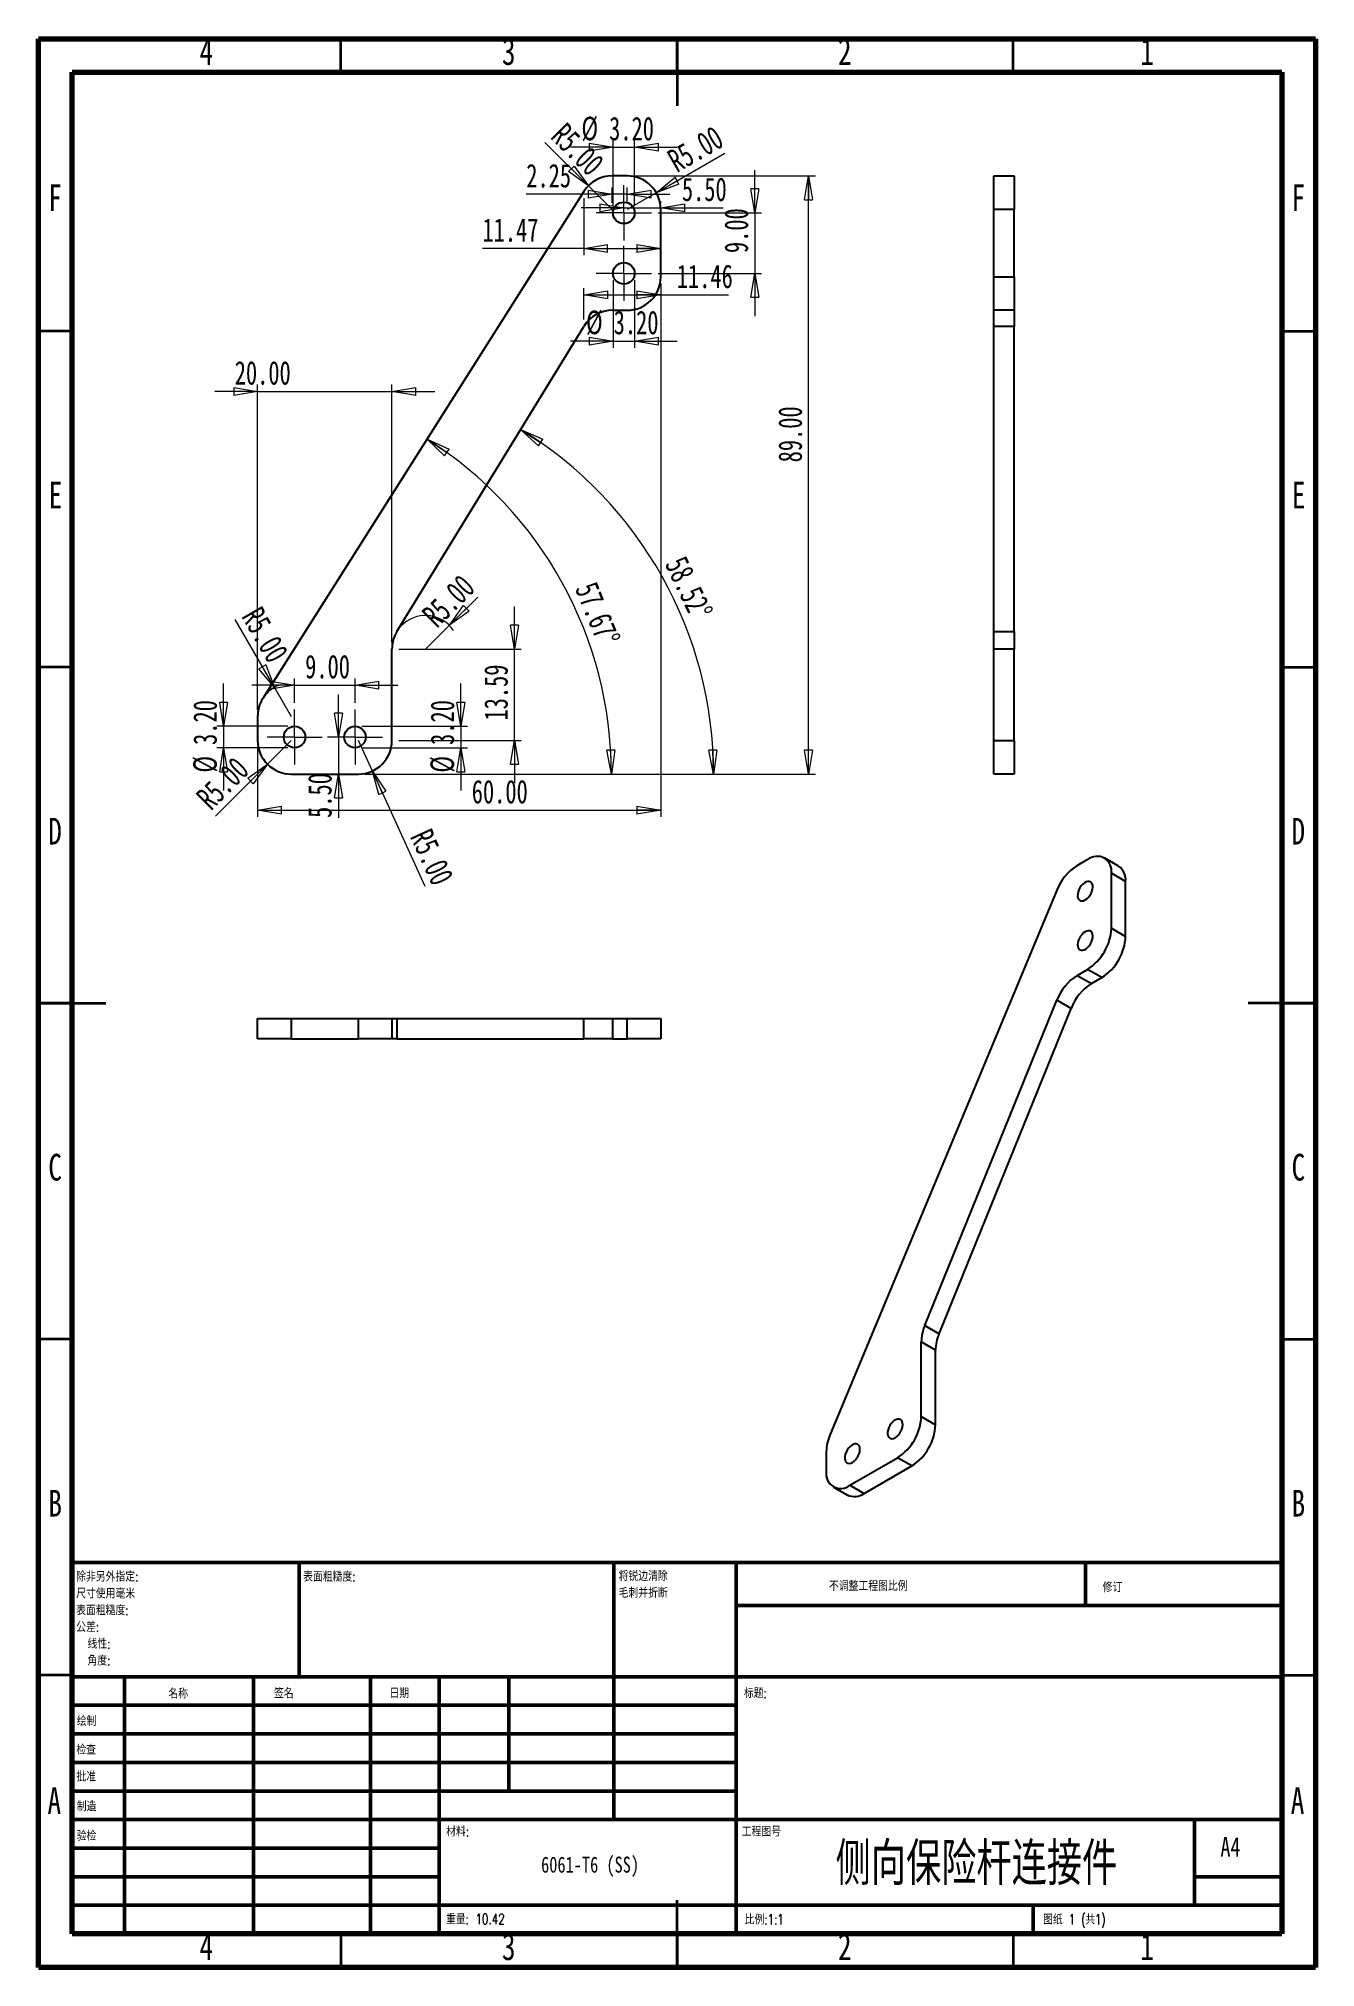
# Model space of a CAD drawing. Header units: millimetres. Extents: x 15 to 205, y 5 to 292.
import ezdxf

# ---------------------------------------------------------------- set-up
doc = ezdxf.new("R2010")
doc.units = ezdxf.units.MM
doc.styles.add('SLDTEXTSTYLE0', font='TXT', dxfattribs={"width": 0.75, "bigfont": 'bigfont'})
doc.styles.add('SLDTEXTSTYLE1', font='TXT', dxfattribs={"width": 0.694444, "bigfont": 'bigfont'})
doc.styles.add('SLDTEXTSTYLE2', font='TXT', dxfattribs={"width": 0.75})
doc.styles.add('SLDTEXTSTYLE3', font='TXT', dxfattribs={"width": 0.7})
doc.dimstyles.new('SLDDIMSTYLE0', dxfattribs={"dimtxt": 3.5, "dimasz": 3.556, "dimexe": 0, "dimexo": 0.0625, "dimgap": 0.875, "dimtad": 1, "dimrnd": 1e-09, "dimzin": 4, "dimdsep": 46, "dimtxsty": 'SLDTEXTSTYLE3', "dimblk1": 'CLOSED', "dimblk2": 'CLOSED', "dimsah": 1, "dimcen": 0.09, "dimadec": 0, "dimazin": 1, "dimtfac": 1, "dimtofl": 0, "dimtmove": 0, "dimatfit": 3, "dimldrblk": 'CLOSED', "dimfxl": 1, "dimfrac": 2, "dimtolj": 1, "dimtzin": 12, "dimarcsym": 0})
doc.dimstyles.new('SLDDIMSTYLE1', dxfattribs={"dimtxt": 3.5, "dimasz": 3.556, "dimexe": 0, "dimexo": 0.0625, "dimgap": 0.875, "dimtad": 1, "dimrnd": 1e-09, "dimzin": 4, "dimdsep": 46, "dimtxsty": 'SLDTEXTSTYLE3', "dimblk1": 'CLOSED', "dimblk2": 'CLOSED', "dimsah": 1, "dimcen": 0, "dimadec": 0, "dimazin": 1, "dimtfac": 1, "dimtofl": 0, "dimtmove": 0, "dimatfit": 3, "dimldrblk": 'CLOSED', "dimfxl": 1, "dimfrac": 2, "dimtolj": 1, "dimtzin": 12, "dimarcsym": 0})
doc.dimstyles.new('SLDDIMSTYLE2', dxfattribs={"dimtxt": 3.5, "dimasz": 3.556, "dimexe": 0, "dimexo": 0.0625, "dimgap": 0.875, "dimtad": 1, "dimrnd": 1e-09, "dimzin": 4, "dimdsep": 46, "dimtxsty": 'SLDTEXTSTYLE3', "dimblk1": 'CLOSED', "dimblk2": 'CLOSED', "dimsah": 1, "dimcen": 0.09, "dimadec": 0, "dimazin": 1, "dimtfac": 1, "dimtmove": 0, "dimatfit": 0, "dimldrblk": 'CLOSED', "dimfxl": 1, "dimfrac": 2, "dimtolj": 1, "dimtzin": 12, "dimarcsym": 0})
doc.dimstyles.new('SLDDIMSTYLE3', dxfattribs={"dimtxt": 3.5, "dimasz": 3.556, "dimexe": 0, "dimexo": 0.0625, "dimgap": 0.875, "dimtad": 1, "dimrnd": 1e-09, "dimzin": 12, "dimdsep": 46, "dimtxsty": 'SLDTEXTSTYLE3', "dimblk1": 'CLOSED', "dimblk2": 'CLOSED', "dimsah": 1, "dimcen": 0.09, "dimadec": 0, "dimazin": 3, "dimtfac": 1, "dimtmove": 0, "dimatfit": 0, "dimldrblk": 'CLOSED', "dimfxl": 1, "dimfrac": 2, "dimtolj": 1, "dimtzin": 12, "dimarcsym": 0})
doc.dimstyles.new('SLDDIMSTYLE4', dxfattribs={"dimtxt": 3.5, "dimasz": 3.556, "dimexe": 0, "dimexo": 0.0625, "dimgap": 0.875, "dimtad": 1, "dimdec": 4, "dimzin": 12, "dimdsep": 46, "dimtxsty": 'SLDTEXTSTYLE3', "dimblk1": 'CLOSED', "dimblk2": 'CLOSED', "dimsah": 1, "dimcen": 0.09, "dimazin": 3, "dimtfac": 1, "dimtofl": 0, "dimtmove": 0, "dimatfit": 3, "dimldrblk": 'CLOSED', "dimfxl": 1, "dimfrac": 2, "dimtolj": 1, "dimtzin": 12, "dimarcsym": 0})
doc.dimstyles.new('SLDDIMSTYLE5', dxfattribs={"dimtxt": 3.5, "dimasz": 3.556, "dimexe": 0, "dimexo": 0.0625, "dimgap": 0.875, "dimtad": 1, "dimrnd": 1e-09, "dimzin": 12, "dimdsep": 46, "dimtxsty": 'SLDTEXTSTYLE3', "dimblk1": 'CLOSED', "dimblk2": 'CLOSED', "dimsah": 1, "dimcen": 0.09, "dimadec": 0, "dimazin": 3, "dimtfac": 1, "dimtofl": 0, "dimtmove": 0, "dimatfit": 3, "dimldrblk": 'CLOSED', "dimfxl": 1, "dimfrac": 2, "dimtolj": 1, "dimtzin": 12, "dimarcsym": 0})

# ---------------------------------------------------------------- blocks, each defined once
blk = doc.blocks.new('SW_NOTE_0')
at = {"color": 0, "linetype": 'Continuous', "lineweight": 0, "char_height": 1.5, "attachment_point": 1, "style": 'SLDTEXTSTYLE0'}
for s, insert in [('除非另外指定:', (0, 1.93)), ('尺寸使用毫米', (0, -0.57)), ('表面粗糙度:', (0, -3.07)), ('公差:', (0, -5.57)), ('线性:', (1.69, -8.07)), ('角度:', (1.69, -10.57))]:
    blk.add_mtext(s, dxfattribs=dict(at, insert=insert))
blk = doc.blocks.new('SW_NOTE_0_1')
at = {"color": 0, "linetype": 'Continuous', "lineweight": 0, "char_height": 1.5, "attachment_point": 1, "style": 'SLDTEXTSTYLE0'}
for s, insert in [('将锐边清除', (0, 1.93)), ('毛刺并折断', (0, -0.57))]:
    blk.add_mtext(s, dxfattribs=dict(at, insert=insert))
blk = doc.blocks.new('_Closed')
at = {"color": 0, "linetype": 'ByBlock', "lineweight": -2}
for p, q in [((-1, 0.166667), (0, 0)), ((-1, 0.166667), (-1, -0.166667)), ((0, 0), (-1, -0.166667)), ((0, 0), (-1, 0))]:
    blk.add_line(p, q, dxfattribs=at)
blk = doc.blocks.new('_D')
at = {"color": 7, "linetype": 'Continuous', "lineweight": 0}
for p, q in [((107.59, 255.58), (107.59, 176.2)), ((47.59, 186.58), (47.59, 176.2)), ((47.59, 177.2), (107.59, 177.2))]:
    blk.add_line(p, q, dxfattribs=at)
at = {"color": 7, "linetype": 'Continuous', "lineweight": 18, "xscale": 3.556, "yscale": 3.556, "rotation": 180}
blk.add_blockref('_Closed', (47.59, 177.2, -1.5), dxfattribs=at)
at = {"color": 7, "linetype": 'Continuous', "lineweight": 18, "xscale": 3.556, "yscale": 3.556}
blk.add_blockref('_Closed', (107.59, 177.2, -1.5), dxfattribs=at)
at = {"color": 7, "linetype": 'Continuous', "lineweight": 18, "insert": (79.46, 181.71), "char_height": 3.5, "attachment_point": 1, "style": 'SLDTEXTSTYLE3'}
blk.add_mtext('60.00', dxfattribs=at)
blk = doc.blocks.new('_D_1')
at = {"color": 7, "linetype": 'Continuous', "lineweight": 0}
for p, q in [((103.59, 271.58), (130.59, 271.58)), ((129.59, 182.58), (129.59, 271.58)), ((63.59, 182.58), (130.59, 182.58))]:
    blk.add_line(p, q, dxfattribs=at)
at = {"color": 7, "linetype": 'Continuous', "lineweight": 18, "xscale": 3.556, "yscale": 3.556}
for p, rotation in [((129.59, 271.58, -1.5), 90), ((129.59, 182.58, -1.5), 270)]:
    blk.add_blockref('_Closed', p, dxfattribs=dict(at, rotation=rotation))
at = {"color": 7, "linetype": 'Continuous', "lineweight": 18, "insert": (125.08, 228.96), "char_height": 3.5, "attachment_point": 1, "rotation": 90, "style": 'SLDTEXTSTYLE3'}
blk.add_mtext('89.00', dxfattribs=at)
blk = doc.blocks.new('_D_2')
at = {"color": 7, "linetype": 'Continuous', "lineweight": 0}
for q in [(52.59, 187.58), (41.33, 176.32)]:
    blk.add_line((49.05, 184.05), q, dxfattribs=at)
at = {"color": 7, "linetype": 'Continuous', "lineweight": 18, "xscale": 3.556, "yscale": 3.556, "rotation": 45}
blk.add_blockref('_Closed', (49.05, 184.05, -1.5), dxfattribs=at)
at = {"color": 7, "linetype": 'Continuous', "lineweight": 18, "insert": (38.17, 179.49), "char_height": 3.5, "attachment_point": 1, "rotation": 45, "style": 'SLDTEXTSTYLE3'}
blk.add_mtext('R5.00', dxfattribs=at)
blk = doc.blocks.new('_D_3')
at = {"color": 7, "linetype": 'Continuous', "lineweight": 0}
for q in [(62.59, 187.58), (72.5, 165.9)]:
    blk.add_line((64.67, 183.03), q, dxfattribs=at)
at = {"color": 7, "linetype": 'Continuous', "lineweight": 18, "xscale": 3.556, "yscale": 3.556, "rotation": 114.5677974188}
blk.add_blockref('_Closed', (64.67, 183.03, -1.5), dxfattribs=at)
at = {"color": 7, "linetype": 'Continuous', "lineweight": 18, "insert": (73.41, 174.74), "char_height": 3.5, "attachment_point": 1, "rotation": 294.5678, "style": 'SLDTEXTSTYLE3'}
blk.add_mtext('R5.00', dxfattribs=at)
blk = doc.blocks.new('_D_4')
at = {"color": 7, "linetype": 'Continuous', "lineweight": 0}
for p, q in [((77.84, 189.68), (77.84, 196.03)), ((63.09, 189.68), (78.84, 189.68)), ((77.84, 189.68), (77.84, 186.48)), ((63.09, 186.48), (78.84, 186.48)), ((77.84, 186.48), (77.84, 180.13))]:
    blk.add_line(p, q, dxfattribs=at)
at = {"color": 7, "linetype": 'Continuous', "lineweight": 18, "xscale": 3.556, "yscale": 3.556}
for p, rotation in [((77.84, 189.68, -1.5), 270), ((77.84, 186.48, -1.5), 90)]:
    blk.add_blockref('_Closed', p, dxfattribs=dict(at, rotation=rotation))
at = {"color": 7, "linetype": 'Continuous', "lineweight": 18, "char_height": 3.5, "attachment_point": 1, "rotation": 90, "style": 'SLDTEXTSTYLE3'}
for s, insert in [('3.20', (73.33, 186.91)), ('%%c', (73.31, 182.79))]:
    blk.add_mtext(s, dxfattribs=dict(at, insert=insert))
blk = doc.blocks.new('_D_5')
at = {"color": 7, "linetype": 'Continuous', "lineweight": 0}
for p, q in [((42.54, 189.68), (42.54, 196.03)), ((52.09, 189.68), (41.54, 189.68)), ((42.54, 189.68), (42.54, 186.48)), ((52.09, 186.48), (41.54, 186.48)), ((42.54, 186.48), (42.54, 180.13))]:
    blk.add_line(p, q, dxfattribs=at)
at = {"color": 7, "linetype": 'Continuous', "lineweight": 18, "xscale": 3.556, "yscale": 3.556}
for p, rotation in [((42.54, 189.68, -1.5), 270), ((42.54, 186.48, -1.5), 90)]:
    blk.add_blockref('_Closed', p, dxfattribs=dict(at, rotation=rotation))
at = {"color": 7, "linetype": 'Continuous', "lineweight": 18, "char_height": 3.5, "attachment_point": 1, "rotation": 90, "style": 'SLDTEXTSTYLE3'}
for s, insert in [('3.20', (38.02, 186.91)), ('%%c', (38.01, 182.79))]:
    blk.add_mtext(s, dxfattribs=dict(at, insert=insert))
blk = doc.blocks.new('_D_6')
at = {"color": 7, "linetype": 'Continuous', "lineweight": 0}
for p, q in [((100.49, 256.08), (100.49, 246.01)), ((103.69, 256.08), (103.69, 246.01)), ((100.49, 247.01), (94.14, 247.01)), ((100.49, 247.01), (103.69, 247.01)), ((103.69, 247.01), (110.04, 247.01))]:
    blk.add_line(p, q, dxfattribs=at)
at = {"color": 7, "linetype": 'Continuous', "lineweight": 18, "xscale": 3.556, "yscale": 3.556}
blk.add_blockref('_Closed', (100.49, 247.01, -1.5), dxfattribs=at)
at = {"color": 7, "linetype": 'Continuous', "lineweight": 18, "xscale": 3.556, "yscale": 3.556, "rotation": 180}
blk.add_blockref('_Closed', (103.69, 247.01, -1.5), dxfattribs=at)
at = {"color": 7, "linetype": 'Continuous', "lineweight": 18, "char_height": 3.5, "attachment_point": 1, "style": 'SLDTEXTSTYLE3'}
for s, insert in [('%%c', (96.46, 251.54)), ('3.20', (100.58, 251.52))]:
    blk.add_mtext(s, dxfattribs=dict(at, insert=insert))
blk = doc.blocks.new('_D_7')
at = {"color": 7, "linetype": 'Continuous', "lineweight": 0}
for p, q in [((100.49, 275.87), (94.14, 275.87)), ((100.49, 267.08), (100.49, 276.87)), ((100.49, 275.87), (103.69, 275.87)), ((103.69, 267.08), (103.69, 276.87)), ((103.69, 275.87), (110.04, 275.87))]:
    blk.add_line(p, q, dxfattribs=at)
at = {"color": 7, "linetype": 'Continuous', "lineweight": 18, "xscale": 3.556, "yscale": 3.556}
blk.add_blockref('_Closed', (100.49, 275.87, -1.5), dxfattribs=at)
at = {"color": 7, "linetype": 'Continuous', "lineweight": 18, "xscale": 3.556, "yscale": 3.556, "rotation": 180}
blk.add_blockref('_Closed', (103.69, 275.87, -1.5), dxfattribs=at)
at = {"color": 7, "linetype": 'Continuous', "lineweight": 18, "char_height": 3.5, "attachment_point": 1, "style": 'SLDTEXTSTYLE3'}
for s, insert in [('%%c', (95.78, 280.39)), ('3.20', (99.9, 280.38))]:
    blk.add_mtext(s, dxfattribs=dict(at, insert=insert))
blk = doc.blocks.new('_D_8')
at = {"color": 7, "linetype": 'Continuous', "lineweight": 0}
for p, q in [((100.34, 267.58), (100.34, 269.86)), ((102.59, 267.58), (102.59, 269.86)), ((100.34, 268.86), (87.57, 268.86)), ((102.59, 268.86), (100.34, 268.86)), ((102.59, 268.86), (108.94, 268.86))]:
    blk.add_line(p, q, dxfattribs=at)
at = {"color": 7, "linetype": 'Continuous', "lineweight": 18, "xscale": 3.556, "yscale": 3.556}
blk.add_blockref('_Closed', (100.34, 268.86, -1.5), dxfattribs=at)
at = {"color": 7, "linetype": 'Continuous', "lineweight": 18, "xscale": 3.556, "yscale": 3.556, "rotation": 180}
blk.add_blockref('_Closed', (102.59, 268.86, -1.5), dxfattribs=at)
at = {"color": 7, "linetype": 'Continuous', "lineweight": 18, "insert": (87.57, 273.37), "char_height": 3.5, "attachment_point": 1, "style": 'SLDTEXTSTYLE3'}
blk.add_mtext('2.25', dxfattribs=at)
blk = doc.blocks.new('_D_9')
at = {"color": 7, "linetype": 'Continuous', "lineweight": 0}
for q in [(90.35, 276.57), (100.34, 266.58)]:
    blk.add_line((96.81, 270.12), q, dxfattribs=at)
at = {"color": 7, "linetype": 'Continuous', "lineweight": 18, "xscale": 3.556, "yscale": 3.556, "rotation": 315}
blk.add_blockref('_Closed', (96.81, 270.12, -1.5), dxfattribs=at)
at = {"color": 7, "linetype": 'Continuous', "lineweight": 18, "insert": (93.51, 279.73), "char_height": 3.5, "attachment_point": 1, "rotation": 315, "style": 'SLDTEXTSTYLE3'}
blk.add_mtext('R5.00', dxfattribs=at)
blk = doc.blocks.new('_D_10')
at = {"color": 7, "linetype": 'Continuous', "lineweight": 0}
for q in [(117.13, 274.97), (102.59, 266.58)]:
    blk.add_line((106.92, 269.08), q, dxfattribs=at)
at = {"color": 7, "linetype": 'Continuous', "lineweight": 18, "xscale": 3.556, "yscale": 3.556, "rotation": 210}
blk.add_blockref('_Closed', (106.92, 269.08, -1.5), dxfattribs=at)
at = {"color": 7, "linetype": 'Continuous', "lineweight": 18, "insert": (108.24, 275.02), "char_height": 3.5, "attachment_point": 1, "rotation": 30, "style": 'SLDTEXTSTYLE3'}
blk.add_mtext('R5.00', dxfattribs=at)
blk = doc.blocks.new('_D_11')
at = {"color": 7, "linetype": 'Continuous', "lineweight": 0}
for p, q in [((85.82, 201.17), (85.82, 207.52)), ((68.59, 201.17), (86.82, 201.17)), ((85.82, 187.58), (85.82, 201.17)), ((68.59, 187.58), (86.82, 187.58)), ((85.82, 187.58), (85.82, 181.23))]:
    blk.add_line(p, q, dxfattribs=at)
at = {"color": 7, "linetype": 'Continuous', "lineweight": 18, "xscale": 3.556, "yscale": 3.556}
for p, rotation in [((85.82, 201.17, -1.5), 270), ((85.82, 187.58, -1.5), 90)]:
    blk.add_blockref('_Closed', p, dxfattribs=dict(at, rotation=rotation))
at = {"color": 7, "linetype": 'Continuous', "lineweight": 18, "insert": (81.31, 190.54), "char_height": 3.5, "attachment_point": 1, "rotation": 90, "style": 'SLDTEXTSTYLE3'}
blk.add_mtext('13.59', dxfattribs=at)
blk = doc.blocks.new('_D_12')
at = {"color": 7, "linetype": 'Continuous', "lineweight": 0}
for q in [(80.34, 208.92), (72.59, 201.17)]:
    blk.add_line((76.13, 204.71), q, dxfattribs=at)
at = {"color": 7, "linetype": 'Continuous', "lineweight": 18}
blk.add_arc((72.59, 201.17), 5, 33.6901, 137.2132, dxfattribs=at)
at = {"color": 7, "linetype": 'Continuous', "lineweight": 18, "xscale": 3.556, "yscale": 3.556, "rotation": 225}
blk.add_blockref('_Closed', (76.13, 204.71, -1.5), dxfattribs=at)
at = {"color": 7, "linetype": 'Continuous', "lineweight": 18, "insert": (71.79, 206.63), "char_height": 3.5, "attachment_point": 1, "rotation": 45, "style": 'SLDTEXTSTYLE3'}
blk.add_mtext('R5.00', dxfattribs=at)
blk = doc.blocks.new('_D_13')
at = {"color": 7, "linetype": 'Continuous', "lineweight": 0}
for q in [(44.26, 205.55), (52.59, 191.13)]:
    blk.add_line((50.09, 195.46), q, dxfattribs=at)
at = {"color": 7, "linetype": 'Continuous', "lineweight": 18}
blk.add_arc((52.59, 191.13), 5, 108.6901, 136.3599, dxfattribs=at)
at = {"color": 7, "linetype": 'Continuous', "lineweight": 18, "xscale": 3.556, "yscale": 3.556, "rotation": 300}
blk.add_blockref('_Closed', (50.09, 195.46, -1.5), dxfattribs=at)
at = {"color": 7, "linetype": 'Continuous', "lineweight": 18, "insert": (48.15, 207.79), "char_height": 3.5, "attachment_point": 1, "rotation": 300, "style": 'SLDTEXTSTYLE3'}
blk.add_mtext('R5.00', dxfattribs=at)
blk = doc.blocks.new('_D_14')
at = {"color": 7, "linetype": 'Continuous', "lineweight": 0}
blk.add_line((63.59, 182.58), (101.24, 182.58), dxfattribs=at)
at = {"color": 7, "linetype": 'Continuous', "lineweight": 18}
blk.add_arc((41.26, 182.58), 58.98, 0, 57.6698, dxfattribs=at)
at = {"color": 7, "linetype": 'Continuous', "lineweight": 18, "xscale": 3.556, "yscale": 3.556}
for p, rotation in [((72.8, 232.42, -1.5), 145.9446097568), ((100.24, 182.58, -1.5), 271.7252045081)]:
    blk.add_blockref('_Closed', p, dxfattribs=dict(at, rotation=rotation))
at = {"color": 7, "linetype": 'Continuous', "lineweight": 18, "insert": (98.03, 211.5), "char_height": 3.5, "attachment_point": 1, "rotation": 292.17, "style": 'SLDTEXTSTYLE3'}
blk.add_mtext('57.67°', dxfattribs=at)
blk = doc.blocks.new('_D_15')
at = {"color": 7, "linetype": 'Continuous', "lineweight": 0}
blk.add_line((63.59, 182.58), (116.45, 182.58), dxfattribs=at)
at = {"color": 7, "linetype": 'Continuous', "lineweight": 18}
blk.add_arc((55.35, 182.58), 60.11, 0, 58.5232, dxfattribs=at)
at = {"color": 7, "linetype": 'Continuous', "lineweight": 18, "xscale": 3.556, "yscale": 3.556}
for p, rotation in [((86.73, 233.84, -1.5), 146.8302723362), ((115.45, 182.58, -1.5), 271.6928883142)]:
    blk.add_blockref('_Closed', p, dxfattribs=dict(at, rotation=rotation))
at = {"color": 7, "linetype": 'Continuous', "lineweight": 18, "insert": (111.3, 215.34), "char_height": 3.5, "attachment_point": 1, "rotation": 295.5963, "style": 'SLDTEXTSTYLE3'}
blk.add_mtext('58.52°', dxfattribs=at)
blk = doc.blocks.new('_D_16')
at = {"color": 7, "linetype": 'Continuous', "lineweight": 0}
for p, q in [((96.12, 268.26), (96.12, 259.77)), ((96.12, 260.77), (81.05, 260.77)), ((96.12, 260.77), (107.59, 260.77))]:
    blk.add_line(p, q, dxfattribs=at)
at = {"color": 7, "linetype": 'Continuous', "lineweight": 18, "xscale": 3.556, "yscale": 3.556, "rotation": 180}
blk.add_blockref('_Closed', (96.12, 260.77, -1.5), dxfattribs=at)
at = {"color": 7, "linetype": 'Continuous', "lineweight": 18, "xscale": 3.556, "yscale": 3.556}
blk.add_blockref('_Closed', (107.59, 260.77, -1.5), dxfattribs=at)
at = {"color": 7, "linetype": 'Continuous', "lineweight": 18, "insert": (81.05, 265.28), "char_height": 3.5, "attachment_point": 1, "style": 'SLDTEXTSTYLE3'}
blk.add_mtext('11.47', dxfattribs=at)
blk = doc.blocks.new('_D_17')
at = {"color": 7, "linetype": 'Continuous', "lineweight": 0}
for p, q in [((107.59, 255.58), (107.59, 252.88)), ((96.13, 250.19), (96.13, 254.88)), ((96.13, 253.88), (107.59, 253.88)), ((107.59, 253.88), (117.64, 253.88))]:
    blk.add_line(p, q, dxfattribs=at)
at = {"color": 7, "linetype": 'Continuous', "lineweight": 18, "xscale": 3.556, "yscale": 3.556, "rotation": 180}
blk.add_blockref('_Closed', (96.13, 253.88, -1.5), dxfattribs=at)
at = {"color": 7, "linetype": 'Continuous', "lineweight": 18, "xscale": 3.556, "yscale": 3.556}
blk.add_blockref('_Closed', (107.59, 253.88, -1.5), dxfattribs=at)
at = {"color": 7, "linetype": 'Continuous', "lineweight": 18, "insert": (109.97, 258.39), "char_height": 3.5, "attachment_point": 1, "style": 'SLDTEXTSTYLE3'}
blk.add_mtext('11.46', dxfattribs=at)
blk = doc.blocks.new('_D_18')
at = {"color": 7, "linetype": 'Continuous', "lineweight": 0}
for p, q in [((47.59, 239.52), (41.24, 239.52)), ((47.59, 192.13), (47.59, 240.52)), ((47.59, 239.52), (67.59, 239.52)), ((67.59, 202.17), (67.59, 240.52)), ((67.59, 239.52), (73.94, 239.52))]:
    blk.add_line(p, q, dxfattribs=at)
at = {"color": 7, "linetype": 'Continuous', "lineweight": 18, "xscale": 3.556, "yscale": 3.556}
blk.add_blockref('_Closed', (47.59, 239.52, -1.5), dxfattribs=at)
at = {"color": 7, "linetype": 'Continuous', "lineweight": 18, "xscale": 3.556, "yscale": 3.556, "rotation": 180}
blk.add_blockref('_Closed', (67.59, 239.52, -1.5), dxfattribs=at)
at = {"color": 7, "linetype": 'Continuous', "lineweight": 18, "insert": (44.19, 244.03), "char_height": 3.5, "attachment_point": 1, "style": 'SLDTEXTSTYLE3'}
blk.add_mtext('20.00', dxfattribs=at)
blk = doc.blocks.new('_D_19')
at = {"color": 7, "linetype": 'Continuous', "lineweight": 0}
for p, q in [((59.61, 188.08), (59.61, 194.43)), ((59.61, 188.08), (59.61, 182.58)), ((59.61, 182.58), (59.61, 176.05))]:
    blk.add_line(p, q, dxfattribs=at)
at = {"color": 7, "linetype": 'Continuous', "lineweight": 18, "xscale": 3.556, "yscale": 3.556}
for p, rotation in [((59.61, 188.08, -1.5), 270), ((59.61, 182.58, -1.5), 90)]:
    blk.add_blockref('_Closed', p, dxfattribs=dict(at, rotation=rotation))
at = {"color": 7, "linetype": 'Continuous', "lineweight": 18, "insert": (55.1, 176.05), "char_height": 3.5, "attachment_point": 1, "rotation": 90, "style": 'SLDTEXTSTYLE3'}
blk.add_mtext('5.50', dxfattribs=at)
blk = doc.blocks.new('_D_20')
at = {"color": 7, "linetype": 'Continuous', "lineweight": 0}
for p, q in [((53.09, 195.81), (46.74, 195.81)), ((53.09, 193.18), (53.09, 196.81)), ((53.09, 195.81), (62.09, 195.81)), ((62.09, 193.18), (62.09, 196.81)), ((62.09, 195.81), (68.44, 195.81))]:
    blk.add_line(p, q, dxfattribs=at)
at = {"color": 7, "linetype": 'Continuous', "lineweight": 18, "xscale": 3.556, "yscale": 3.556}
blk.add_blockref('_Closed', (53.09, 195.81, -1.5), dxfattribs=at)
at = {"color": 7, "linetype": 'Continuous', "lineweight": 18, "xscale": 3.556, "yscale": 3.556, "rotation": 180}
blk.add_blockref('_Closed', (62.09, 195.81, -1.5), dxfattribs=at)
at = {"color": 7, "linetype": 'Continuous', "lineweight": 18, "insert": (54.67, 200.32), "char_height": 3.5, "attachment_point": 1, "style": 'SLDTEXTSTYLE3'}
blk.add_mtext('9.00', dxfattribs=at)
blk = doc.blocks.new('_D_21')
at = {"color": 7, "linetype": 'Continuous', "lineweight": 0}
for p, q in [((121.57, 266.08), (121.57, 272.43)), ((107.19, 266.08), (122.57, 266.08)), ((121.57, 266.08), (121.57, 257.08)), ((107.19, 257.08), (122.57, 257.08)), ((121.57, 257.08), (121.57, 250.73))]:
    blk.add_line(p, q, dxfattribs=at)
at = {"color": 7, "linetype": 'Continuous', "lineweight": 18, "xscale": 3.556, "yscale": 3.556}
for p, rotation in [((121.57, 266.08, -1.5), 270), ((121.57, 257.08, -1.5), 90)]:
    blk.add_blockref('_Closed', p, dxfattribs=dict(at, rotation=rotation))
at = {"color": 7, "linetype": 'Continuous', "lineweight": 18, "insert": (117.06, 260.1), "char_height": 3.5, "attachment_point": 1, "rotation": 90, "style": 'SLDTEXTSTYLE3'}
blk.add_mtext('9.00', dxfattribs=at)
blk = doc.blocks.new('_D_22')
at = {"color": 7, "linetype": 'Continuous', "lineweight": 0}
for p, q in [((107.59, 267.58), (107.59, 267.82)), ((102.09, 266.82), (95.74, 266.82)), ((102.09, 266.82), (107.59, 266.82)), ((107.59, 266.82), (116.87, 266.82))]:
    blk.add_line(p, q, dxfattribs=at)
at = {"color": 7, "linetype": 'Continuous', "lineweight": 18, "xscale": 3.556, "yscale": 3.556}
blk.add_blockref('_Closed', (102.09, 266.82, -1.5), dxfattribs=at)
at = {"color": 7, "linetype": 'Continuous', "lineweight": 18, "xscale": 3.556, "yscale": 3.556, "rotation": 180}
blk.add_blockref('_Closed', (107.59, 266.82, -1.5), dxfattribs=at)
at = {"color": 7, "linetype": 'Continuous', "lineweight": 18, "insert": (110.73, 271.34), "char_height": 3.5, "attachment_point": 1, "style": 'SLDTEXTSTYLE3'}
blk.add_mtext('5.50', dxfattribs=at)
blk = doc.blocks.new('SW_CENTERMARKSYMBOL_0')
at = {"color": 0, "linetype": 'Continuous', "lineweight": 18}
for p, q in [((0, 2.5), (0, 4.1)), ((-2.5, 0), (-4.1, 0)), ((0, 0), (-2.5, 0)), ((0, 0), (0, 2.5)), ((0, 0), (0, -2.5)), ((0, 0), (2.5, 0)), ((2.5, 0), (4.1, 0)), ((0, -2.5), (0, -4.1))]:
    blk.add_line(p, q, dxfattribs=at)
blk = doc.blocks.new('SW_CENTERMARKSYMBOL_1')
at = {"color": 0, "linetype": 'Continuous', "lineweight": 18}
for p, q in [((0, 2.5), (0, 4.1)), ((-2.5, 0), (-4.1, 0)), ((0, 0), (-2.5, 0)), ((0, 0), (0, 2.5)), ((0, 0), (0, -2.5)), ((0, 0), (2.5, 0)), ((2.5, 0), (4.1, 0)), ((0, -2.5), (0, -4.1))]:
    blk.add_line(p, q, dxfattribs=at)
blk = doc.blocks.new('SW_CENTERMARKSYMBOL_2')
at = {"color": 0, "linetype": 'Continuous', "lineweight": 18}
for p, q in [((0, 2.5), (0, 4.1)), ((-2.5, 0), (-4.1, 0)), ((0, 0), (-2.5, 0)), ((0, 0), (0, 2.5)), ((0, 0), (0, -2.5)), ((0, 0), (2.5, 0)), ((2.5, 0), (4.1, 0)), ((0, -2.5), (0, -4.1))]:
    blk.add_line(p, q, dxfattribs=at)
blk = doc.blocks.new('SW_CENTERMARKSYMBOL_3')
at = {"color": 0, "linetype": 'Continuous', "lineweight": 18}
for p, q in [((0, 2.5), (0, 4.1)), ((-2.5, 0), (-4.1, 0)), ((0, 0), (-2.5, 0)), ((0, 0), (0, 2.5)), ((0, 0), (0, -2.5)), ((0, 0), (2.5, 0)), ((2.5, 0), (4.1, 0)), ((0, -2.5), (0, -4.1))]:
    blk.add_line(p, q, dxfattribs=at)

msp = doc.modelspace()

# ---------------------------------------------------------------- linework, layer by layer
at = {"color": 7, "linetype": 'Continuous', "lineweight": 70}
for p, q in [((15, 5), (15, 292)), ((15, 292), (205, 292)), ((205, 292), (205, 5)), ((20, 10), (20, 287)), ((20, 287), (200, 287)), ((200, 287), (200, 10)), ((200, 10), (20, 10)), ((205, 5), (15, 5))]:
    msp.add_line(p, q, dxfattribs=at)
at = {"color": 7, "linetype": 'Continuous', "lineweight": 35}
for p, q in [((60, 287), (60, 292)), ((110, 292.001), (110, 281.999)), ((110, 287), (110, 292)), ((160, 287), (160, 292)), ((20, 248.5), (15, 248.5)), ((200, 248.5), (205, 248.5)), ((20, 198.5), (15, 198.5)), ((200, 198.5), (205, 198.5)), ((14.999, 148.5), (25.001, 148.5)), ((20, 148.5), (15, 148.5)), ((205.001, 148.5), (194.999, 148.5)), ((200, 148.5), (205, 148.5)), ((20, 98.5), (15, 98.5)), ((200, 98.5), (205, 98.5)), ((20, 48.5), (15, 48.5)), ((200, 48.5), (205, 48.5)), ((110, 4.999), (110, 15.001)), ((60, 10), (60, 5)), ((110, 10), (110, 5)), ((160, 10), (160, 5))]:
    msp.add_line(p, q, dxfattribs=at)
at = {"color": 7, "linetype": 'Continuous', "lineweight": 25}
for p, q in [((102.59032, 271.58102), (100.34306, 271.58102)), ((157.16324, 271.58102), (160.16324, 271.58102)), ((157.16324, 266.58102), (157.16324, 271.58102)), ((160.16324, 271.58102), (160.16324, 266.58102)), ((96.11816, 269.25501), (48.36542, 193.80567)), ((107.59032, 256.58102), (107.59032, 266.58102)), ((160.16324, 266.58102), (157.16324, 266.58102)), ((157.16324, 256.58102), (157.16324, 266.58102)), ((160.16324, 256.58102), (160.16324, 266.58102)), ((157.16324, 256.58102), (160.16324, 256.58102)), ((157.16324, 251.58102), (157.16324, 256.58102)), ((160.16324, 256.58102), (160.16324, 251.58102)), ((100.39178, 251.58102), (102.59032, 251.58102)), ((160.16324, 251.58102), (157.16324, 251.58102)), ((157.16324, 249.19179), (157.16324, 251.58102)), ((160.16324, 251.58102), (160.16324, 249.19179)), ((68.32606, 203.78273), (96.12753, 249.19179)), ((160.16324, 249.19179), (157.16324, 249.19179)), ((157.16324, 203.78273), (157.16324, 249.19179)), ((160.16324, 203.78273), (160.16324, 249.19179)), ((67.59032, 187.58102), (67.59032, 201.17196)), ((157.16324, 203.78273), (160.16324, 203.78273)), ((157.16324, 201.17196), (157.16324, 203.78273)), ((160.16324, 201.17196), (157.16324, 201.17196)), ((157.16324, 187.58102), (157.16324, 201.17196)), ((160.16324, 203.78273), (160.16324, 201.17196)), ((160.16324, 187.58102), (160.16324, 201.17196)), ((47.59032, 191.13169), (47.59032, 187.58102)), ((157.16324, 187.58102), (160.16324, 187.58102)), ((157.16324, 182.58102), (157.16324, 187.58102)), ((160.16324, 187.58102), (160.16324, 182.58102)), ((52.59032, 182.58102), (62.59032, 182.58102)), ((160.16324, 182.58102), (157.16324, 182.58102)), ((171.09791, 169.84589), (169.50886, 168.92855)), ((175.71903, 168.86882), (173.59771, 170.09343)), ((174.63345, 159.6388), (174.63345, 167.8042)), ((176.75477, 166.57959), (174.63345, 167.8042)), ((176.75477, 158.41418), (176.75477, 166.57959)), ((166.52141, 165.30464), (132.75512, 84.20432)), ((174.63345, 159.6388), (176.75477, 158.41418)), ((169.54331, 152.61762), (171.09791, 153.51507)), ((169.54331, 152.61762), (171.66463, 151.39301)), ((173.21923, 152.29046), (171.09791, 153.51507)), ((171.66463, 151.39301), (173.21923, 152.29046)), ((146.86943, 100.49901), (166.52803, 148.92603)), ((148.99075, 99.2744), (168.64935, 147.70142)), ((168.64935, 147.70142), (166.52803, 148.92603)), ((47.59032, 143.19175), (47.59032, 146.19175)), ((47.59032, 146.19175), (52.59032, 146.19175)), ((52.59032, 146.19175), (52.59032, 143.19175)), ((52.59032, 146.19175), (62.59032, 146.19175)), ((62.59032, 143.19175), (62.59032, 146.19175)), ((62.59032, 146.19175), (67.59032, 146.19175)), ((67.59032, 146.19175), (67.59032, 143.19175)), ((67.59032, 146.19175), (68.32606, 146.19175)), ((68.32606, 146.19175), (68.32606, 143.19175)), ((68.32606, 146.19175), (96.12753, 146.19175)), ((96.12753, 143.19175), (96.12753, 146.19175)), ((96.12753, 146.19175), (100.39178, 146.19175)), ((100.39178, 146.19175), (100.39178, 143.19175)), ((100.39178, 146.19175), (102.59032, 146.19175)), ((102.59032, 143.19175), (102.59032, 146.19175)), ((102.59032, 146.19175), (107.59032, 146.19175)), ((107.59032, 146.19175), (107.59032, 143.19175)), ((52.59032, 143.19175), (47.59032, 143.19175)), ((52.59032, 143.19175), (62.59032, 143.19175)), ((67.59032, 143.19175), (62.59032, 143.19175)), ((68.32606, 143.19175), (67.59032, 143.19175)), ((68.32606, 143.19175), (96.12753, 143.19175)), ((100.39178, 143.19175), (96.12753, 143.19175)), ((100.39178, 143.19175), (102.59032, 143.19175)), ((107.59032, 143.19175), (102.59032, 143.19175)), ((146.86943, 100.49901), (148.99075, 99.2744)), ((146.34918, 86.96932), (146.34918, 98.06688)), ((148.4705, 96.84227), (146.34918, 98.06688)), ((148.4705, 85.74471), (148.4705, 96.84227)), ((146.34918, 86.96932), (148.4705, 85.74471)), ((132.20704, 81.7045), (132.20704, 78.80524)), ((135.74258, 76.76355), (142.81364, 80.84559)), ((144.93496, 79.62098), (142.81364, 80.84559)), ((137.8639, 75.53894), (144.93496, 79.62098)), ((133.24278, 76.51601), (135.3641, 75.2914)), ((135.74258, 76.76355), (137.8639, 75.53894))]:
    msp.add_line(p, q, dxfattribs=at)
at = {"color": 7, "linetype": 'Continuous', "lineweight": 50}
for p, q in [((20, 65.25), (200, 65.25)), ((20, 65.25), (20, 10)), ((53.8, 48.25), (53.8, 65.25)), ((100.6, 65.25), (100.6, 27)), ((118.8, 65.25), (118.8, 10)), ((170.8, 58.875), (170.8, 65.25)), ((200, 58.875), (118.8, 58.875)), ((200, 48.25), (20, 48.25)), ((27.8, 48.25), (27.8, 10)), ((46.99095, 48.25), (46.99095, 10)), ((64.39893, 48.25), (64.39893, 10)), ((74.6, 10), (74.6, 48.25)), ((85, 31.25), (85, 48.25)), ((118.8, 44), (20, 44)), ((118.8, 39.75), (20, 39.75)), ((118.8, 35.5), (20, 35.5)), ((118.8, 31.25), (20, 31.25)), ((74.6, 27), (20, 27)), ((74.6, 27), (200, 27)), ((187, 14.25), (187, 27)), ((74.6, 22.74993), (20, 22.74993)), ((74.6, 18.5), (20, 18.5)), ((200, 18.5), (187, 18.5)), ((20, 14.25), (200, 14.25)), ((163, 10), (163, 14.25))]:
    msp.add_line(p, q, dxfattribs=at)
at = {"color": 7, "linetype": 'Continuous', "lineweight": 25, "flags": 128}
for points in [[(170.74436, 163.84435), (170.98757, 164.01529), (171.21941, 164.23934), (171.42904, 164.506), (171.60665, 164.80281), (171.74394, 165.1159), (171.83449, 165.43061), (171.87407, 165.73225), (171.86083, 166.0067), (171.79538, 166.24112), (171.68078, 166.42457), (171.5224, 166.54845), (171.32764, 166.60699), (171.10561, 166.59743), (170.86668, 166.52023), (170.62204, 166.379), (170.38311, 166.18034), (170.16108, 165.93354), (169.96632, 165.65014), (169.80794, 165.3434), (169.69334, 165.02764), (169.62789, 164.71765), (169.61465, 164.42791), (169.65423, 164.17197), (169.74478, 163.96181), (169.88207, 163.80724), (170.05968, 163.71549), (170.26931, 163.69085), (170.50115, 163.73449), (170.74436, 163.84435)], [(170.74436, 159.10841), (170.50115, 158.93746), (170.26931, 158.71342), (170.05968, 158.44676), (169.88207, 158.14994), (169.74478, 157.83686), (169.65423, 157.52214), (169.61465, 157.22051), (169.62789, 156.94606), (169.69334, 156.71163), (169.80794, 156.52819), (169.96632, 156.4043), (170.16108, 156.34577), (170.38311, 156.35532), (170.62204, 156.43252), (170.86668, 156.57375), (171.10561, 156.77241), (171.32764, 157.01921), (171.5224, 157.30261), (171.68078, 157.60936), (171.79538, 157.92511), (171.86083, 158.2351), (171.87407, 158.52484), (171.83449, 158.78078), (171.74394, 158.99095), (171.60665, 159.14552), (171.42904, 159.23727), (171.21941, 159.2619), (170.98757, 159.21827), (170.74436, 159.10841)], [(142.46009, 83.826), (142.7033, 83.99695), (142.93514, 84.22099), (143.14477, 84.48765), (143.32238, 84.78447), (143.45967, 85.09755), (143.55022, 85.41227), (143.5898, 85.7139), (143.57656, 85.98835), (143.51111, 86.22278), (143.39651, 86.40622), (143.23813, 86.53011), (143.04337, 86.58864), (142.82134, 86.57909), (142.58241, 86.50189), (142.33777, 86.36066), (142.09884, 86.162), (141.87681, 85.9152), (141.68205, 85.6318), (141.52367, 85.32505), (141.40907, 85.0093), (141.34362, 84.69931), (141.33038, 84.40957), (141.36996, 84.15363), (141.46051, 83.94346), (141.5978, 83.78889), (141.77541, 83.69714), (141.98504, 83.67251), (142.21688, 83.71614), (142.46009, 83.826)], [(136.09613, 80.15216), (136.33934, 80.32311), (136.57118, 80.54715), (136.78081, 80.81382), (136.95842, 81.11063), (137.09571, 81.42371), (137.18626, 81.73843), (137.22584, 82.04007), (137.2126, 82.31451), (137.14715, 82.54894), (137.03255, 82.73239), (136.87417, 82.85627), (136.67941, 82.91481), (136.45738, 82.90525), (136.21845, 82.82805), (135.97381, 82.68682), (135.73488, 82.48816), (135.51285, 82.24136), (135.31809, 81.95796), (135.15971, 81.65121), (135.04511, 81.33546), (134.97966, 81.02547), (134.96642, 80.73573), (135.006, 80.47979), (135.09655, 80.26962), (135.23384, 80.11505), (135.41145, 80.02331), (135.62108, 79.99867), (135.85292, 80.04231), (136.09613, 80.15216)]]:
    msp.add_lwpolyline(points, dxfattribs=at)
at = {"color": 7, "linetype": 'Continuous', "lineweight": 25}
for centre in [(102.09032, 266.08102), (102.09032, 257.08102), (53.09032, 188.08102), (62.09032, 188.08102)]:
    msp.add_circle(centre, 1.6, dxfattribs=at)
for centre, radius, start, end in [((100.34306, 266.58102), 5, 90, 147.6698143), ((102.59032, 266.58102), 5, 0, 90), ((102.59032, 256.58102), 5, 270, 0), ((100.39178, 246.58102), 5, 90, 148.5231607), ((72.59032, 201.17196), 5, 148.5231607, 180), ((52.59032, 191.13169), 5, 147.6698143, 180), ((52.59032, 187.58102), 5, 180, 270), ((62.59032, 187.58102), 5, 270, 0), ((172.47808, 168.15384), 2.18355, 350.785963, 129.2032852), ((173.60935, 162.50487), 7.62087, 122.5516698, 158.4457133), ((174.23947, 166.82049), 2.52681, 354.529344, 54.1584756), ((166.95737, 159.9881), 7.68402, 302.6054783, 357.3945215), ((169.07869, 158.76349), 7.68402, 302.6054783, 357.3945215), ((173.65835, 146.17923), 7.6411, 122.5843039, 158.9319266), ((175.77967, 144.95462), 7.6411, 122.5843039, 158.9319266), ((152.93519, 97.9298), 6.58744, 157.0444209, 178.8076101), ((155.05651, 96.70518), 6.58744, 157.0444209, 178.8076101), ((138.6731, 87.31862), 7.68402, 302.6054783, 357.3945215), ((138.83727, 81.56084), 6.63179, 156.5087933, 178.7586875), ((140.79442, 86.09401), 7.68402, 302.6054783, 357.3945215), ((134.36241, 78.4556), 2.18355, 170.785963, 309.2032852), ((136.39799, 77.59656), 2.5264, 245.843242, 305.4672164)]:
    msp.add_arc(centre, radius, start, end, dxfattribs=at)

# ---------------------------------------------------------------- block references
at = {"color": 7, "linetype": 'Continuous', "lineweight": 0}
for name, p in [('SW_CENTERMARKSYMBOL_0', (102.09032, 266.08102)), ('SW_CENTERMARKSYMBOL_1', (102.09032, 257.08102)), ('SW_CENTERMARKSYMBOL_2', (53.09032, 188.08102)), ('SW_CENTERMARKSYMBOL_3', (62.09032, 188.08102)), ('SW_NOTE_0', (20.59367, 61.98737)), ('SW_NOTE_0_1', (101.30922, 62.06949))]:
    msp.add_blockref(name, p, dxfattribs=at)

# ---------------------------------------------------------------- texts
for s, insert, char_height, attachment_point, style in [('4', (39.96004, 292.06015), 3.96875, 2, 'SLDTEXTSTYLE2'), ('3', (84.96004, 292.06015), 3.96875, 2, 'SLDTEXTSTYLE2'), ('2', (134.96004, 292.06015), 3.96875, 2, 'SLDTEXTSTYLE2'), ('1', (179.96004, 292.06015), 3.96875, 2, 'SLDTEXTSTYLE2'), ('F', (17.45774, 270.31015), 3.96875, 2, 'SLDTEXTSTYLE2'), ('F', (202.45774, 270.31015), 3.96875, 2, 'SLDTEXTSTYLE2'), ('E', (17.50781, 226.06015), 3.96875, 2, 'SLDTEXTSTYLE2'), ('E', (202.50781, 226.06015), 3.96875, 2, 'SLDTEXTSTYLE2'), ('D', (17.45269, 176.06015), 3.96875, 2, 'SLDTEXTSTYLE2'), ('D', (202.45269, 176.06015), 3.96875, 2, 'SLDTEXTSTYLE2'), ('C', (17.45866, 126.06015), 3.96875, 2, 'SLDTEXTSTYLE2'), ('C', (202.45866, 126.06015), 3.96875, 2, 'SLDTEXTSTYLE2'), ('B', (17.4706, 76.06015), 3.96875, 2, 'SLDTEXTSTYLE2'), ('B', (202.4706, 76.06015), 3.96875, 2, 'SLDTEXTSTYLE2'), ('表面粗糙度:', (54.37129, 63.91927), 1.5, 1, 'SLDTEXTSTYLE0'), ('不调整工程图比例', (132.61464, 62.53299), 1.5, 1, 'SLDTEXTSTYLE0'), ('修订', (173.32758, 62.33491), 1.5, 1, 'SLDTEXTSTYLE0'), ('名称', (34.32224, 46.50148), 1.5, 1, 'SLDTEXTSTYLE0'), ('签名', (50.03359, 46.56176), 1.5, 1, 'SLDTEXTSTYLE0'), ('日期', (67.2147, 46.57618), 1.5, 1, 'SLDTEXTSTYLE0'), ('标题:', (119.95619, 46.57618), 1.5, 1, 'SLDTEXTSTYLE0'), ('绘制', (20.68467, 42.42971), 1.5, 1, 'SLDTEXTSTYLE0'), ('检查', (20.62358, 38.15441), 1.5, 1, 'SLDTEXTSTYLE0'), ('A', (17.33969, 31.81015), 3.96875, 2, 'SLDTEXTSTYLE2'), ('批准', (20.62163, 34.17683), 1.5, 1, 'SLDTEXTSTYLE0'), ('A', (202.33969, 31.81015), 3.96875, 2, 'SLDTEXTSTYLE2'), ('制造', (20.68219, 29.7337), 1.5, 1, 'SLDTEXTSTYLE0'), ('材料:', (75.64586, 25.98606), 1.5, 1, 'SLDTEXTSTYLE0'), ('工程图号', (119.62865, 25.98606), 1.5, 1, 'SLDTEXTSTYLE0'), ('验检', (20.67686, 25.34965), 1.5, 1, 'SLDTEXTSTYLE0'), ('侧向保险杆连接件', (154.55556, 23.60691), 6.35, 2, 'SLDTEXTSTYLE0'), ('A4', (190.87116, 24.40639), 2.910417, 1, 'SLDTEXTSTYLE2'), ('6061-T6 (SS)', (97.06489, 21.48557), 2.38125, 2, 'SLDTEXTSTYLE2'), ('重量: 10.42', (75.61781, 12.94931), 1.4986, 1, 'SLDTEXTSTYLE0'), ('比例:1:1', (120.07397, 12.90009), 1.5, 1, 'SLDTEXTSTYLE0'), ('图纸 1 (共1)', (164.47829, 12.90009), 1.5, 1, 'SLDTEXTSTYLE1'), ('4', (39.96004, 10.06015), 3.96875, 2, 'SLDTEXTSTYLE2'), ('3', (84.96004, 10.06015), 3.96875, 2, 'SLDTEXTSTYLE2'), ('2', (134.96004, 10.06015), 3.96875, 2, 'SLDTEXTSTYLE2'), ('1', (179.96004, 10.06015), 3.96875, 2, 'SLDTEXTSTYLE2')]:
    msp.add_mtext(s, dxfattribs=dict(at, insert=insert, char_height=char_height, attachment_point=attachment_point, style=style))

# ---------------------------------------------------------------- dimensions: what is measured, and where the dimension line sits
at = {"color": 7, "linetype": 'Continuous', "lineweight": 18}
for center, mpoint, picture, middle in [((100.34306, 266.58102), (96.80753, 270.11655), '_D_9', (92.912, 274.0121)), ((102.59032, 266.58102), (106.92045, 269.08102), '_D_10', (113.95813, 273.14423)), ((72.59032, 201.17196), (76.12585, 204.7075), '_D_12', (77.84064, 206.42229)), ((52.59032, 191.13169), (50.09032, 195.46181), '_D_13', (46.09408, 202.38353)), ((52.59032, 187.58102), (49.05479, 184.04548), '_D_2', (43.91271, 178.90341)), ((62.59032, 187.58102), (64.66917, 183.03367), '_D_3', (70.95662, 169.28029))]:
    dim = msp.add_radius_dim(center=center, mpoint=mpoint, dimstyle='SLDDIMSTYLE1', dxfattribs=at)
    dim.commit()
    dim.dimension.update_dxf_attribs({"geometry": picture, "text_midpoint": middle, "dimtype": 164})
for base, p1, p2, picture, middle in [((103.69032, 275.86854), (100.49032, 266.08102), (103.69032, 266.08102), '_D_7', (100.90836, 275.86854)), ((103.69032, 247.00891), (100.49032, 257.08102), (103.69032, 257.08102), '_D_6', (101.5909, 247.00891))]:
    dim = msp.add_linear_dim(base=base, p1=p1, p2=p2, text='%%c<>', dimstyle='SLDDIMSTYLE2', dxfattribs=at)
    dim.commit()
    dim.dimension.update_dxf_attribs({"geometry": picture, "text_midpoint": middle, "dimtype": 160})
for base, p1, p2, dimstyle, picture, middle in [((100.34306, 268.86024), (102.59032, 266.58102), (100.34306, 266.58102), 'SLDDIMSTYLE3', '_D_8', (90.64095, 268.86024)), ((107.59032, 266.82375), (102.09032, 270.18102), (107.59032, 266.58102), 'SLDDIMSTYLE2', '_D_22', (113.80208, 266.82375)), ((107.59032, 260.76939), (96.11816, 269.25501), (107.59032, 256.58102), 'SLDDIMSTYLE5', '_D_16', (84.88383, 260.76939)), ((107.59032, 253.87781), (96.12753, 249.19179), (107.59032, 256.58102), 'SLDDIMSTYLE5', '_D_17', (113.80208, 253.87781)), ((107.59032, 177.20102), (47.59032, 187.58102), (107.59032, 256.58102), 'SLDDIMSTYLE0', '_D', (83.29679, 177.20102)), ((67.59032, 239.51551), (47.59032, 191.13169), (67.59032, 201.17196), 'SLDDIMSTYLE2', '_D_18', (48.03244, 239.51551)), ((62.09032, 195.80885), (53.09032, 192.18102), (62.09032, 192.18102), 'SLDDIMSTYLE2', '_D_20', (57.73441, 195.80885))]:
    dim = msp.add_linear_dim(base=base, p1=p1, p2=p2, dimstyle=dimstyle, dxfattribs=at)
    dim.commit()
    dim.dimension.update_dxf_attribs({"geometry": picture, "text_midpoint": middle, "dimtype": 160})
for base, p1, p2, dimstyle, picture, middle in [((129.59032, 271.58102), (62.59032, 182.58102), (102.59032, 271.58102), 'SLDDIMSTYLE0', '_D_1', (129.59032, 232.79578)), ((121.57028, 257.08102), (106.19032, 266.08102), (106.19032, 257.08102), 'SLDDIMSTYLE2', '_D_21', (121.57028, 263.16459)), ((85.82446, 201.17196), (67.59032, 187.58102), (67.59032, 201.17196), 'SLDDIMSTYLE3', '_D_11', (85.82446, 194.37825)), ((59.61422, 182.58102), (57.99032, 188.08102), (62.59032, 182.58102), 'SLDDIMSTYLE2', '_D_19', (59.61422, 179.12194))]:
    dim = msp.add_linear_dim(base=base, p1=p1, p2=p2, angle=90, dimstyle=dimstyle, dxfattribs=at)
    dim.commit()
    dim.dimension.update_dxf_attribs({"geometry": picture, "text_midpoint": middle, "dimtype": 160})
for base, line1, line2, picture, middle in [((92.9265, 211.02526), ((52.59032, 182.58102), (62.59032, 182.58102)), ((48.36542, 193.80567), (96.11816, 269.25501)), '_D_14', (95.87866, 204.83661)), ((107.78201, 211.96084), ((68.32606, 203.78273), (96.12753, 249.19179)), ((62.59032, 182.58102), (52.59032, 182.58102)), '_D_15', (109.55294, 208.54859))]:
    dim = msp.add_angular_dim_2l(base=base, line1=line1, line2=line2, dimstyle='SLDDIMSTYLE4', dxfattribs=at)
    dim.commit()
    dim.dimension.update_dxf_attribs({"geometry": picture, "text_midpoint": middle, "dimtype": 162})
for base, p1, p2, picture, middle in [((42.53672, 186.48102), (53.09032, 189.68102), (53.09032, 186.48102), '_D_5', (42.53672, 187.91865)), ((77.84063, 186.48102), (62.09032, 189.68102), (62.09032, 186.48102), '_D_4', (77.84063, 187.91865))]:
    dim = msp.add_linear_dim(base=base, p1=p1, p2=p2, angle=90, text='%%c<>', dimstyle='SLDDIMSTYLE2', dxfattribs=at)
    dim.commit()
    dim.dimension.update_dxf_attribs({"geometry": picture, "text_midpoint": middle, "dimtype": 160})

doc.saveas('drawing.dxf')
